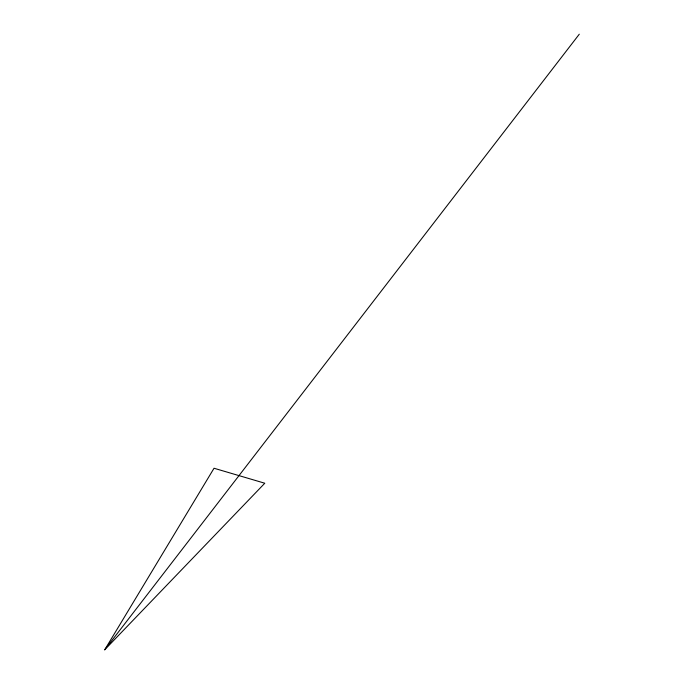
<?xml version="1.0" encoding="UTF-8"?>
<svg xmlns="http://www.w3.org/2000/svg" width="684" height="684" viewBox="0 0 684 684"><rect width="100%" height="100%" fill="white"/><g stroke="black" fill="none" stroke-linecap="round" stroke-linejoin="round"><path stroke-width="1.03" d="M104.712 649.8L214.032 468.249L264.793 483.229L104.712 649.8L579.288 34.2"/></g></svg>
